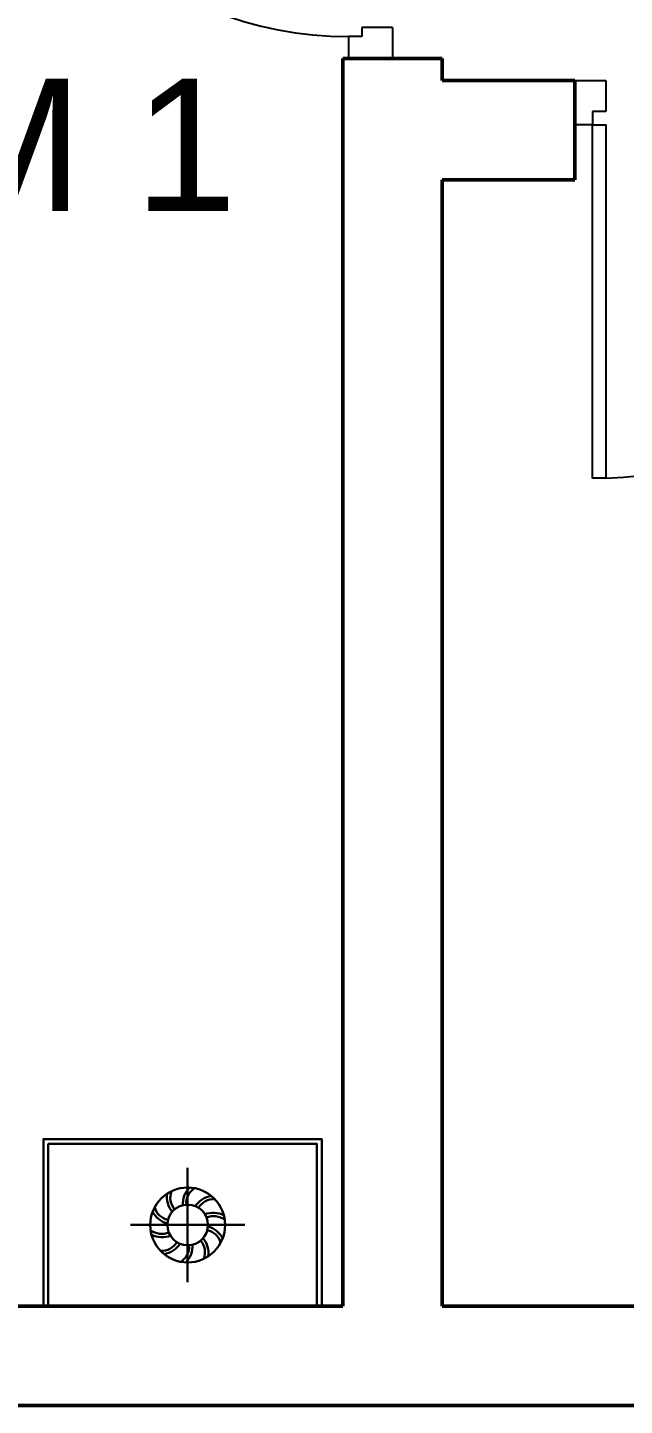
# Model space of a CAD drawing. Header units: millimetres. Extents: x -20622 to 21990, y -10877 to 8500.
# Drawn here: x 2511 to 3862, y 0 to 3120 of the extents above; entities that cross this region are included whole.
import ezdxf

# ---------------------------------------------------------------- set-up
doc = ezdxf.new("R2010")
doc.units = ezdxf.units.MM
doc.layers.add('DOORS', color=50, linetype='Continuous')
doc.layers.add('Windows', color=190, linetype='Continuous')
doc.layers.add('FURNITURE', color=80, linetype='Continuous', lineweight=30)
doc.layers.add('WALL', color=140, linetype='Continuous', lineweight=50)
doc.styles.get("Standard").update_dxf_attribs({"font": 'arial.ttf'})

msp = doc.modelspace()

# ---------------------------------------------------------------- linework, layer by layer
at = {"layer": 'DOORS'}
for p, q in [((3267.5, 3100), (3237.5, 3100)), ((3237.5, 3100), (3237.5, 3050)), ((3337.5, 3120), (3267.5, 3120)), ((3267.5, 3120), (3267.5, 3100)), ((3337.5, 3120), (3337.5, 3050)), ((3337.5, 3050), (3237.5, 3050)), ((3750, 2900), (3750, 3000)), ((3750, 3000), (3820, 3000)), ((3820, 3000), (3820, 2930)), ((3820, 2930), (3790, 2930)), ((3790, 2930), (3790, 2900)), ((3790, 2900), (3750, 2900))]:
    msp.add_line(p, q, dxfattribs=at)
msp.add_lwpolyline([(3790, 2900), (3820, 2900), (3820, 2100), (3790, 2100)], close=True, dxfattribs=at)
for centre, start, end in [((3230.8, 3893.4), 180.9665, 270.4839), ((3806.6, 2893.3), 270.9665, 0.4839)]:
    msp.add_arc(centre, 793.4, start, end, dxfattribs=at)
at = {"layer": 'FURNITURE'}
for p, q in [((2873.5, 538.4), (2873.5, 278.8)), ((3003.3, 408.6), (2743.7, 408.6)), ((3177, 225), (225, 225))]:
    msp.add_line(p, q, dxfattribs=at)
for points in [[(2547, 225), (2547, 603), (3177, 603), (3177, 225)], [(2557.8, 225), (2557.8, 592.2), (3166.2, 592.2), (3166.2, 225)]]:
    msp.add_lwpolyline(points, dxfattribs=at)
for radius in [84.8, 45.9]:
    msp.add_circle((2873.5, 408.6), radius, dxfattribs=at)
for centre, radius, start, end in [((2881, 472.1), 54.5, 172.17, 218.4897), ((2875.7, 470.9), 41.5, 160.3002, 220.538), ((2916.9, 455.6), 54.5, 136.17, 182.4897), ((2911.9, 457.7), 41.5, 124.3002, 184.538), ((2936.2, 421.1), 54.5, 100.17, 146.4897), ((2842.2, 464.4), 54.5, 208.17, 254.4897), ((2838.6, 460.3), 41.5, 196.3002, 256.538), ((2933.4, 425.8), 41.5, 88.3002, 148.538), ((2931.6, 381.8), 54.5, 64.17, 110.4897), ((2932.1, 387.3), 41.5, 52.3002, 112.538), ((2814.9, 430), 41.5, 232.3002, 292.538), ((2815.4, 435.4), 54.5, 244.17, 290.4897), ((2866, 345.1), 54.5, 352.17, 38.4897), ((2908.3, 356.9), 41.5, 16.3002, 76.538), ((2904.7, 352.8), 54.5, 28.17, 74.4897), ((2813.5, 391.4), 41.5, 268.3002, 328.538), ((2810.8, 396.1), 54.5, 280.17, 326.4897), ((2835.1, 359.5), 41.5, 304.3002, 4.538), ((2830.1, 361.6), 54.5, 316.17, 2.4897), ((2871.3, 346.3), 41.5, 340.3002, 40.538)]:
    msp.add_arc(centre, radius, start, end, dxfattribs=at)
at = {"layer": 'WALL'}
for p, q in [((3225, 3000), (3225, 3050)), ((3225, 3050), (3450, 3050)), ((3450, 3050), (3450, 3000)), ((3225, 225), (3225, 3000)), ((3450, 3000), (3750, 3000)), ((3750, 2775), (3750, 3000)), ((3450, 225), (3450, 2775)), ((3450, 2775), (3750, 2775)), ((225, 225), (3225, 225)), ((3450, 225), (4325, 225))]:
    msp.add_line(p, q, dxfattribs=at)
msp.add_lwpolyline([(4325, 0), (0, 0), (0, 1325)], dxfattribs=at)

# ---------------------------------------------------------------- texts
at = {"layer": 'Windows', "insert": (475.9, 3003.9), "char_height": 299.36, "attachment_point": 1}
msp.add_mtext_dynamic_manual_height_columns('BEDROOM 1', width=2495.889, gutter_width=1496.8, heights=[0], dxfattribs=at)

doc.saveas('drawing.dxf')
